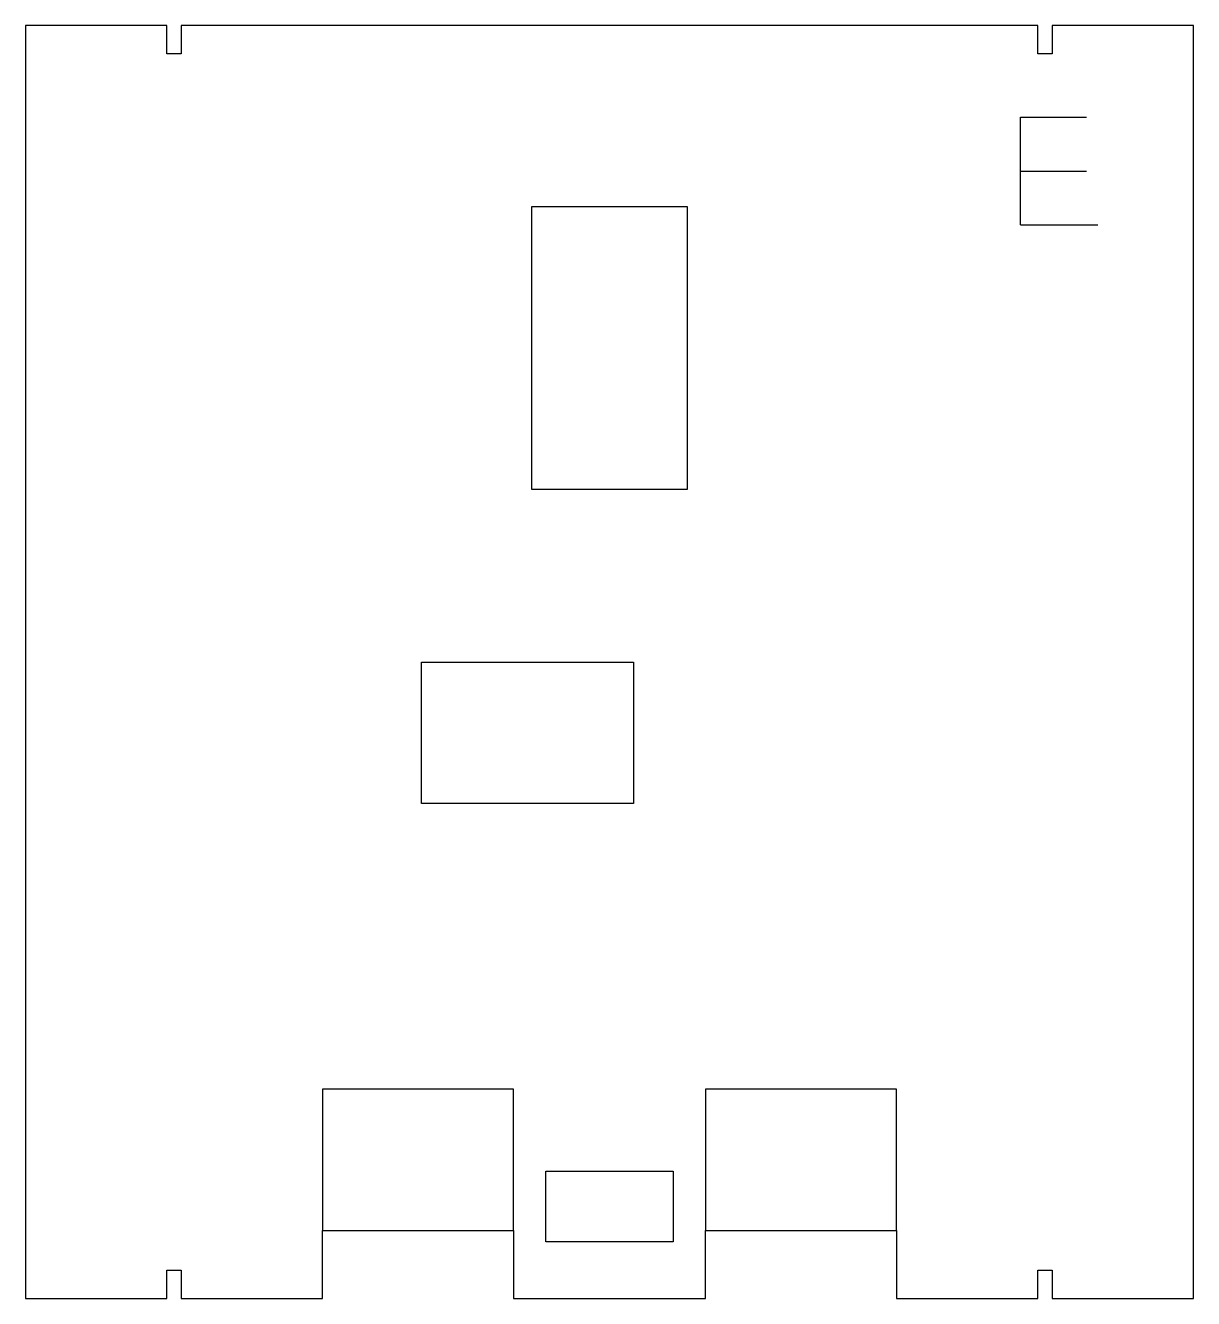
# Model space of a CAD drawing. Header units: millimetres. Extents: x 0 to 82.6, y 0 to 90.
import ezdxf

# ---------------------------------------------------------------- set-up
doc = ezdxf.new("R2010")
doc.units = ezdxf.units.MM
doc.layers.get('0').update_dxf_attribs({"linetype": 'CONTINUOUS'})

msp = doc.modelspace()

# ---------------------------------------------------------------- linework, layer by layer
for p, q in [((70.36, 75.898), (70.36, 83.512)), ((70.36, 83.512), (75.023, 83.512)), ((70.36, 79.705), (75.023, 79.705)), ((70.36, 75.898), (75.83, 75.898)), ((34.5, 14.8), (21, 14.8)), ((21, 14.8), (21, 4.8)), ((34.5, 4.8), (34.5, 14.8)), ((48.1, 14.8), (48.1, 4.8)), ((61.6, 14.8), (48.1, 14.8)), ((61.6, 4.8), (61.6, 14.8))]:
    msp.add_line(p, q)
for points in [[(72.6, 90), (72.6, 88), (71.6, 88), (71.6, 90), (11, 90), (11, 88), (10, 88), (10, 90), (0, 90), (0, 0), (10, 0), (10, 2), (11, 2), (11, 0), (21, 0), (21, 4.8), (34.5, 4.8), (34.5, 0), (48.1, 0), (48.1, 4.8), (61.6, 4.8), (61.6, 0), (71.6, 0), (71.6, 2), (72.6, 2), (72.6, 0), (82.6, 0), (82.6, 90)], [(35.8, 57.2), (35.8, 77.2), (46.8, 77.2), (46.8, 57.2)], [(28, 35), (28, 45), (43, 45), (43, 35)], [(36.8, 9), (45.8, 9), (45.8, 4), (36.8, 4)]]:
    msp.add_lwpolyline(points, close=True)

doc.saveas('drawing.dxf')
